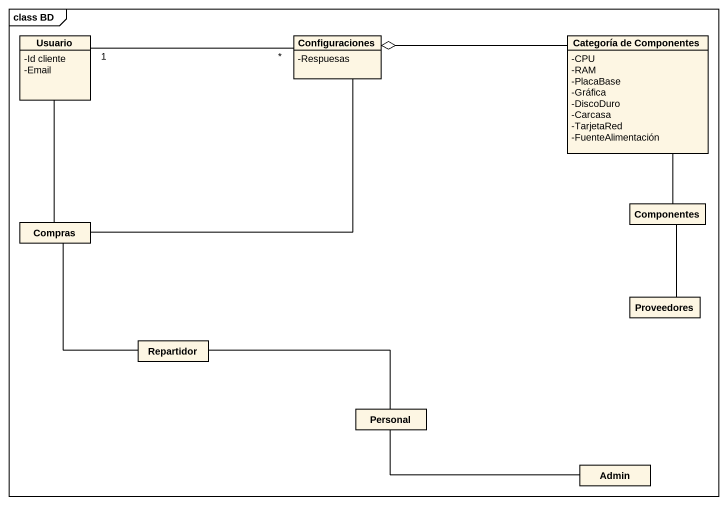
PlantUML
@startuml
mainframe class BD
hide circle
hide empty members
skinparam classAttributeIconSize 0
class Usuario {
  -Id cliente
  -Email
}
class Configuraciones {
  -Respuesas
}
class "Categoría de Componentes" as Categoría_de_Componentes {
  -CPU
  -RAM
  -PlacaBase
  -Gráfica
  -DiscoDuro
  -Carcasa
  -TarjetaRed
  -FuenteAlimentación
}
class Componentes
class Compras
class Proveedores
class Repartidor
class Personal
class Admin
Usuario "1" -right- "*" Configuraciones
Configuraciones o-right- Categoría_de_Componentes
Categoría_de_Componentes -- Componentes
Componentes -- Proveedores
Compras -up- Usuario
Compras -up- Configuraciones
Repartidor -up- Compras
Personal -left- Repartidor
Admin -left- Personal
@enduml
